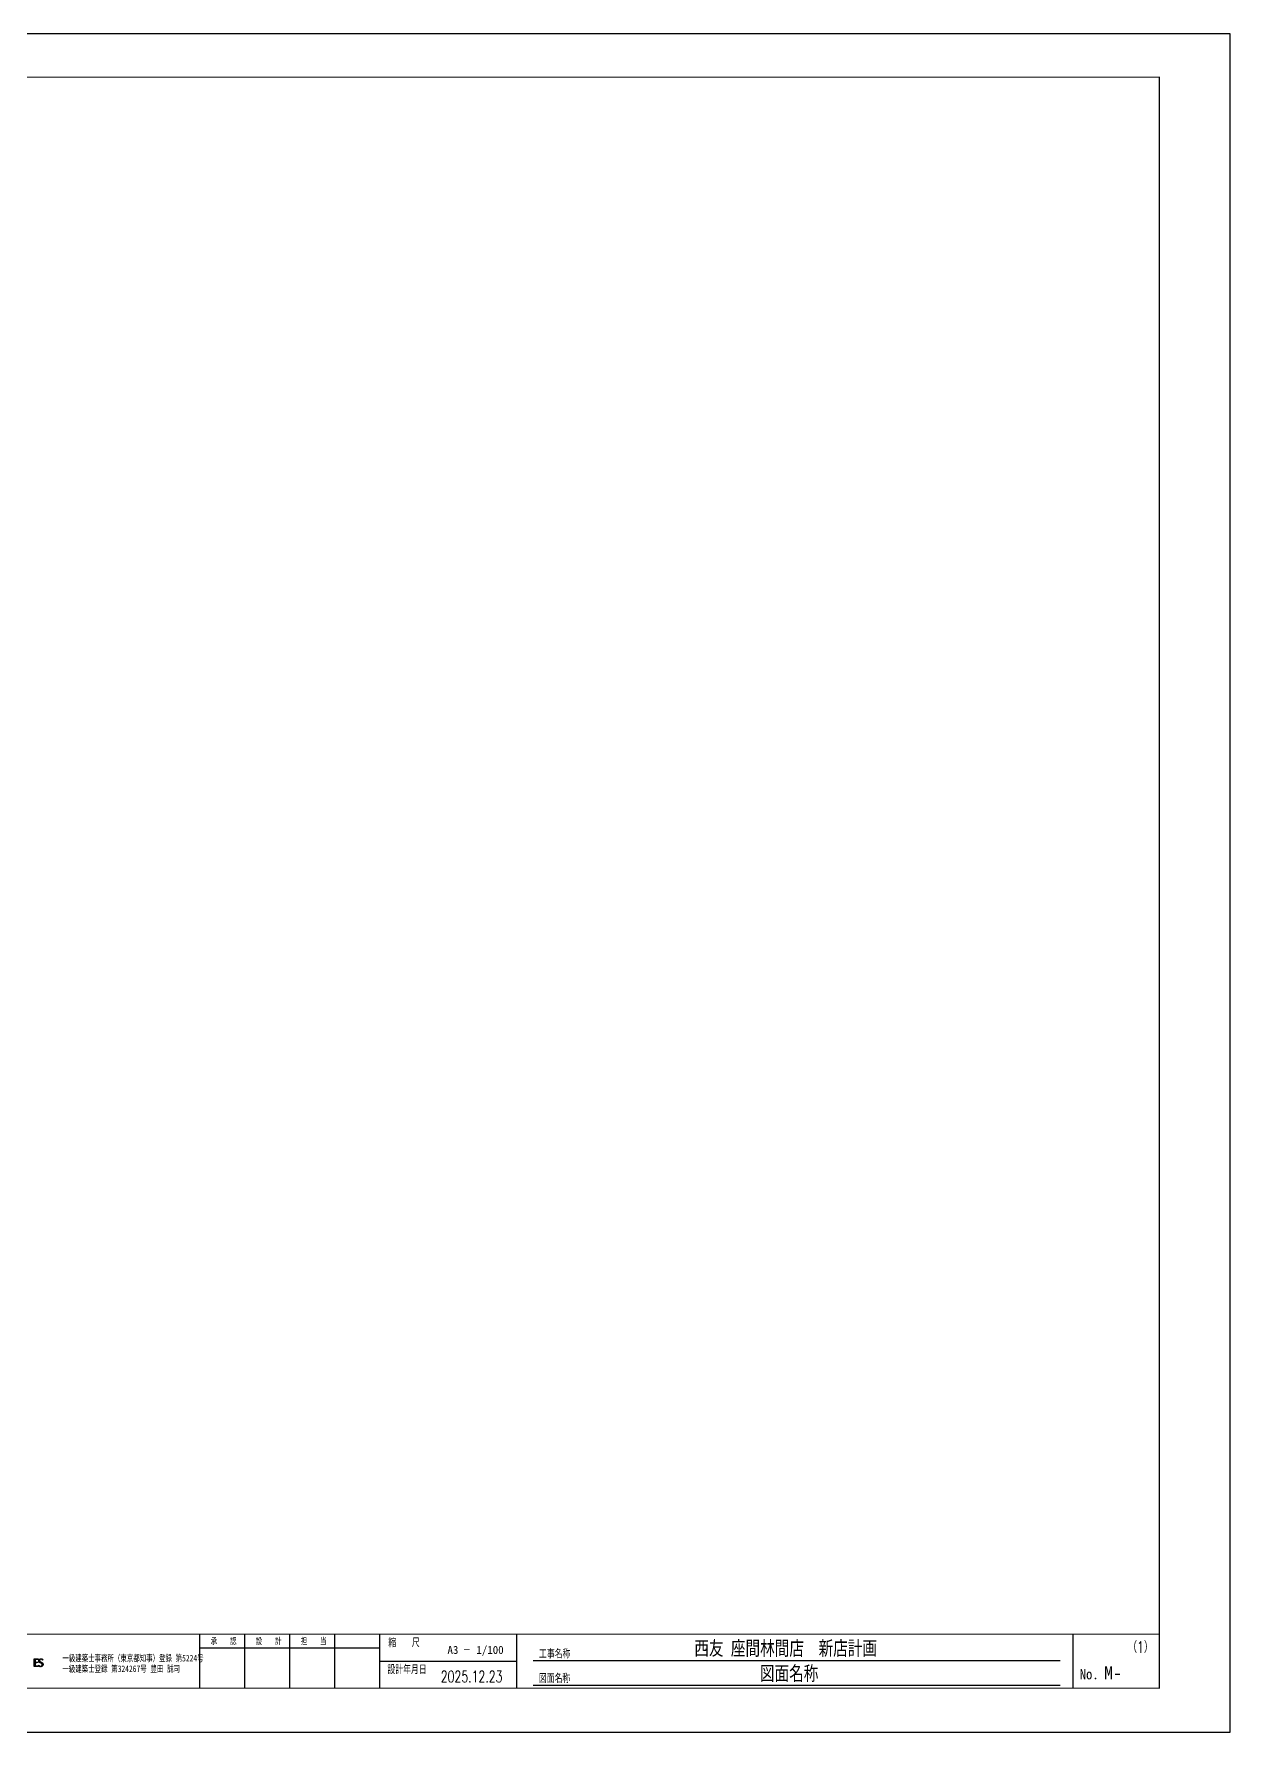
# Model space of a CAD drawing. Header units: millimetres. Extents: x 0 to 841, y 0 to 594.
# Drawn here: x 423 to 841, y 0 to 594 of the extents above; entities that cross this region are included whole.
import ezdxf
from ezdxf.enums import TextEntityAlignment as Align

# ---------------------------------------------------------------- set-up
doc = ezdxf.new("R2010")
doc.units = ezdxf.units.MM
doc.header["$LTSCALE"] = 0.2
doc.layers.get('Defpoints').update_dxf_attribs({"color": 40})
for name, color, linetype in [('A1_図中枠・表題欄', 7, 'Continuous'), ('A1_図面枠', 7, 'Continuous'), ('PTM', 3, 'Continuous'), ('枠内記述', 3, 'Continuous')]:
    doc.layers.add(name, color=color, linetype=linetype)
doc.styles.get("Standard").update_dxf_attribs({"font": 'simplex.shx', "width": 0.8, "height": 700, "bigfont": 'extfont2.shx'})
doc.styles.add('ゴシック', font='MS Gothic.ttf', dxfattribs={"height": 4})

# ---------------------------------------------------------------- blocks, each defined once
blk = doc.blocks.new('block森村-2')
at = {"color": 0, "linetype": 'Continuous'}
for p, q in [((10315, 975), (10375, 1036)), ((10315, 980), (10370, 1036)), ((10315, 985), (10365, 1036)), ((10315, 990), (10360, 1036)), ((10315, 995), (10355, 1036)), ((10315, 1000), (10350, 1036)), ((10315, 1005), (10345, 1036)), ((10315, 1010), (10340, 1036)), ((10315, 1015), (10335, 1036)), ((10315, 1020), (10330, 1036)), ((10315, 1025), (10325, 1036)), ((10315, 1030), (10320, 1036)), ((10315, 1035), (10315, 1036)), ((10315, 1036), (10466, 1036)), ((10315, 749), (10315, 1036)), ((10315, 970), (10351, 1007)), ((10315, 965), (10351, 1002)), ((10315, 960), (10351, 997)), ((10315, 955), (10351, 992)), ((10315, 950), (10351, 987)), ((10315, 946), (10351, 982)), ((10315, 941), (10351, 977)), ((10315, 936), (10351, 972)), ((10315, 931), (10351, 967)), ((10315, 926), (10351, 962)), ((10315, 921), (10351, 957)), ((10315, 916), (10351, 952)), ((10315, 911), (10351, 947)), ((10315, 906), (10351, 942)), ((10315, 901), (10351, 937)), ((10315, 896), (10351, 932)), ((10315, 891), (10351, 927)), ((10315, 886), (10351, 922)), ((10315, 881), (10352, 917)), ((10315, 876), (10353, 914)), ((10315, 871), (10356, 912)), ((10315, 851), (10376, 911)), ((10315, 856), (10371, 911)), ((10315, 861), (10366, 911)), ((10315, 866), (10361, 911)), ((10315, 846), (10351, 882)), ((10315, 841), (10351, 877)), ((10315, 836), (10351, 872)), ((10315, 831), (10351, 867)), ((10315, 826), (10351, 862)), ((10315, 821), (10351, 857)), ((10315, 816), (10351, 852)), ((10315, 811), (10351, 847)), ((10315, 806), (10351, 842)), ((10315, 801), (10351, 837)), ((10315, 796), (10351, 832)), ((10315, 791), (10351, 827)), ((10315, 786), (10351, 822)), ((10315, 781), (10351, 817)), ((10315, 776), (10351, 812)), ((10315, 771), (10351, 807)), ((10315, 766), (10351, 802)), ((10315, 761), (10351, 797)), ((10315, 756), (10351, 792)), ((10315, 751), (10351, 787)), ((10468, 749), (10315, 749)), ((10318, 749), (10351, 782)), ((10323, 749), (10351, 777)), ((10328, 749), (10352, 773)), ((10333, 749), (10353, 769)), ((10337, 749), (10356, 767)), ((10342, 749), (10360, 766)), ((10347, 749), (10365, 766)), ((10352, 1011), (10351, 1011)), ((10351, 1011), (10351, 919)), ((10351, 919), (10351, 918)), ((10351, 918), (10351, 918)), ((10351, 918), (10351, 917)), ((10351, 917), (10352, 917)), ((10352, 885), (10351, 883)), ((10351, 883), (10351, 773)), ((10351, 773), (10351, 773)), ((10351, 773), (10351, 773)), ((10351, 773), (10352, 772)), ((10353, 1012), (10352, 1012)), ((10352, 1012), (10352, 1011)), ((10352, 917), (10352, 916)), ((10352, 916), (10352, 915)), ((10352, 915), (10353, 914)), ((10353, 888), (10352, 886)), ((10352, 886), (10352, 885)), ((10352, 772), (10352, 772)), ((10352, 772), (10352, 771)), ((10352, 771), (10353, 770)), ((10352, 749), (10370, 766)), ((10354, 1013), (10353, 1012)), ((10353, 914), (10354, 913)), ((10354, 889), (10353, 888)), ((10353, 770), (10353, 769)), ((10353, 769), (10354, 769)), ((10355, 1014), (10354, 1013)), ((10354, 913), (10355, 912)), ((10355, 890), (10354, 889)), ((10354, 769), (10355, 768)), ((10357, 1015), (10355, 1014)), ((10355, 912), (10357, 912)), ((10356, 891), (10355, 890)), ((10355, 768), (10357, 767)), ((10357, 892), (10356, 891)), ((10359, 1016), (10357, 1015)), ((10357, 912), (10358, 911)), ((10358, 892), (10357, 892)), ((10357, 767), (10359, 767)), ((10357, 749), (10375, 766)), ((10358, 911), (10361, 911)), ((10359, 893), (10358, 892)), ((10361, 1016), (10359, 1016)), ((10360, 893), (10359, 893)), ((10359, 767), (10361, 766)), ((10361, 893), (10360, 893)), ((10361, 1016), (10380, 1036)), ((10363, 1017), (10361, 1016)), ((10361, 911), (10456, 911)), ((10361, 894), (10361, 893)), ((10456, 894), (10361, 894)), ((10361, 766), (10468, 766)), ((10362, 749), (10380, 766)), ((10366, 1018), (10363, 1017)), ((10363, 894), (10381, 911)), ((10369, 1018), (10366, 1018)), ((10367, 1018), (10385, 1036)), ((10367, 749), (10385, 766)), ((10368, 894), (10386, 911)), ((10372, 1018), (10369, 1018)), ((10466, 1018), (10372, 1018)), ((10372, 749), (10390, 766)), ((10373, 1018), (10390, 1036)), ((10373, 894), (10391, 911)), ((10377, 749), (10395, 766)), ((10378, 1018), (10395, 1036)), ((10378, 894), (10396, 911)), ((10382, 749), (10400, 766)), ((10383, 1018), (10400, 1036)), ((10383, 894), (10401, 911)), ((10387, 749), (10405, 766)), ((10388, 1018), (10405, 1036)), ((10388, 894), (10405, 911)), ((10392, 749), (10410, 766)), ((10393, 1018), (10410, 1036)), ((10393, 894), (10410, 911)), ((10397, 749), (10415, 766)), ((10398, 1018), (10415, 1036)), ((10398, 894), (10415, 911)), ((10402, 749), (10420, 766)), ((10403, 1018), (10420, 1036)), ((10403, 894), (10420, 911)), ((10407, 749), (10425, 766)), ((10408, 1018), (10425, 1036)), ((10408, 894), (10425, 911)), ((10412, 749), (10430, 766)), ((10413, 1018), (10430, 1036)), ((10413, 894), (10430, 911)), ((10417, 749), (10435, 766)), ((10418, 1018), (10435, 1036)), ((10418, 894), (10435, 911)), ((10422, 749), (10440, 766)), ((10423, 1018), (10440, 1036)), ((10423, 894), (10440, 911)), ((10427, 749), (10445, 766)), ((10428, 1018), (10445, 1036)), ((10428, 894), (10445, 911)), ((10432, 749), (10450, 766)), ((10433, 1018), (10450, 1036)), ((10433, 894), (10450, 911)), ((10437, 749), (10455, 766)), ((10438, 1018), (10455, 1036)), ((10438, 894), (10455, 911)), ((10442, 749), (10460, 766)), ((10443, 1018), (10460, 1036)), ((10443, 894), (10456, 907)), ((10447, 749), (10465, 766)), ((10448, 1018), (10465, 1036)), ((10448, 894), (10456, 902)), ((10452, 1018), (10466, 1031)), ((10452, 749), (10468, 764)), ((10453, 894), (10456, 897)), ((10456, 911), (10456, 894)), ((10457, 1018), (10466, 1026)), ((10457, 749), (10468, 759)), ((10462, 1018), (10466, 1021)), ((10462, 749), (10468, 754)), ((10466, 1036), (10466, 1018)), ((10467, 749), (10468, 749)), ((10468, 766), (10468, 749)), ((10480, 766), (10486, 797)), ((10480, 766), (10498, 785)), ((10485, 762), (10480, 766)), ((10481, 772), (10496, 787)), ((10482, 779), (10493, 789)), ((10483, 785), (10491, 792)), ((10483, 764), (10501, 782)), ((10485, 791), (10488, 794)), ((10485, 762), (10503, 780)), ((10491, 758), (10485, 762)), ((10486, 797), (10491, 791)), ((10488, 964), (10562, 1038)), ((10488, 959), (10526, 997)), ((10488, 954), (10522, 988)), ((10488, 949), (10520, 981)), ((10488, 944), (10519, 975)), ((10488, 961), (10489, 968)), ((10488, 954), (10488, 961)), ((10488, 947), (10488, 954)), ((10489, 940), (10488, 947)), ((10488, 760), (10506, 777)), ((10489, 970), (10557, 1038)), ((10489, 968), (10490, 974)), ((10489, 940), (10519, 970)), ((10491, 934), (10489, 940)), ((10490, 974), (10492, 980)), ((10490, 936), (10519, 965)), ((10491, 977), (10551, 1037)), ((10491, 932), (10519, 960)), ((10493, 928), (10491, 934)), ((10491, 791), (10496, 786)), ((10491, 758), (10509, 775)), ((10497, 754), (10491, 758)), ((10492, 980), (10494, 986)), ((10493, 984), (10544, 1035)), ((10493, 929), (10520, 956)), ((10496, 922), (10493, 928)), ((10494, 986), (10496, 992)), ((10494, 925), (10521, 952)), ((10494, 756), (10511, 773)), ((10496, 992), (10499, 997)), ((10496, 922), (10522, 948)), ((10499, 917), (10496, 922)), ((10496, 786), (10502, 781)), ((10497, 993), (10537, 1032)), ((10497, 754), (10514, 771)), ((10503, 751), (10497, 754)), ((10498, 919), (10524, 945)), ((10499, 997), (10502, 1002)), ((10503, 912), (10499, 917)), ((10500, 916), (10526, 942)), ((10500, 752), (10517, 769)), ((10502, 1002), (10505, 1006)), ((10502, 913), (10528, 939)), ((10502, 781), (10507, 777)), ((10507, 907), (10503, 912)), ((10509, 748), (10503, 751)), ((10504, 1005), (10525, 1026)), ((10504, 910), (10530, 936)), ((10504, 750), (10520, 767)), ((10505, 1006), (10508, 1011)), ((10507, 908), (10532, 933)), ((10512, 902), (10507, 907)), ((10507, 777), (10512, 772)), ((10507, 749), (10523, 765)), ((10508, 1011), (10512, 1015)), ((10509, 905), (10535, 931)), ((10516, 745), (10509, 748)), ((10511, 747), (10526, 763)), ((10512, 1015), (10516, 1018)), ((10512, 903), (10538, 929)), ((10518, 898), (10512, 902)), ((10512, 772), (10518, 768)), ((10514, 901), (10541, 927)), ((10514, 746), (10530, 761)), ((10516, 1018), (10520, 1022)), ((10522, 743), (10516, 745)), ((10517, 898), (10544, 925)), ((10524, 894), (10518, 898)), ((10518, 768), (10523, 765)), ((10518, 744), (10533, 760)), ((10520, 979), (10519, 976)), ((10519, 976), (10519, 974)), ((10519, 974), (10519, 971)), ((10519, 971), (10519, 969)), ((10519, 969), (10519, 966)), ((10519, 966), (10519, 964)), ((10519, 964), (10519, 961)), ((10519, 961), (10519, 958)), ((10519, 958), (10520, 955)), ((10520, 1022), (10523, 1025)), ((10521, 983), (10520, 981)), ((10520, 981), (10520, 979)), ((10520, 955), (10521, 953)), ((10520, 896), (10547, 923)), ((10522, 988), (10521, 986)), ((10521, 986), (10521, 983)), ((10521, 953), (10522, 950)), ((10523, 991), (10522, 988)), ((10522, 950), (10523, 947)), ((10522, 743), (10537, 758)), ((10529, 741), (10522, 743)), ((10523, 1025), (10527, 1027)), ((10524, 993), (10523, 991)), ((10523, 947), (10524, 944)), ((10523, 894), (10550, 922)), ((10523, 765), (10529, 761)), ((10526, 996), (10524, 993)), ((10524, 944), (10525, 942)), ((10531, 889), (10524, 894)), ((10525, 942), (10527, 940)), ((10525, 742), (10541, 757)), ((10527, 998), (10526, 996)), ((10526, 892), (10554, 920)), ((10527, 1027), (10531, 1030)), ((10529, 1001), (10527, 998)), ((10527, 940), (10528, 938)), ((10528, 938), (10530, 936)), ((10531, 1004), (10529, 1001)), ((10529, 890), (10557, 918)), ((10529, 761), (10535, 759)), ((10529, 741), (10545, 756)), ((10535, 740), (10529, 741)), ((10530, 936), (10532, 934)), ((10531, 1030), (10535, 1032)), ((10533, 1007), (10531, 1004)), ((10536, 886), (10531, 889)), ((10532, 934), (10534, 932)), ((10532, 888), (10560, 917)), ((10536, 1010), (10533, 1007)), ((10534, 932), (10537, 930)), ((10534, 740), (10549, 756)), ((10535, 1032), (10539, 1033)), ((10535, 887), (10564, 915)), ((10535, 759), (10541, 757)), ((10542, 739), (10535, 740)), ((10539, 1013), (10536, 1010)), ((10541, 883), (10536, 886)), ((10537, 930), (10540, 928)), ((10538, 739), (10554, 755)), ((10539, 1033), (10543, 1035)), ((10542, 1016), (10539, 1013)), ((10539, 885), (10567, 914)), ((10540, 928), (10544, 925)), ((10546, 881), (10541, 883)), ((10541, 757), (10547, 756)), ((10546, 1018), (10542, 1016)), ((10542, 883), (10571, 912)), ((10542, 739), (10559, 755)), ((10549, 738), (10542, 739)), ((10543, 1035), (10548, 1036)), ((10544, 925), (10548, 923)), ((10545, 881), (10574, 910)), ((10550, 1021), (10546, 1018)), ((10550, 879), (10546, 881)), ((10547, 739), (10564, 756)), ((10547, 756), (10554, 755)), ((10548, 1036), (10553, 1037)), ((10548, 923), (10554, 920)), ((10548, 879), (10578, 909)), ((10549, 1020), (10568, 1039)), ((10556, 738), (10549, 738)), ((10555, 1022), (10550, 1021)), ((10554, 877), (10550, 879)), ((10552, 878), (10581, 907)), ((10552, 738), (10570, 756)), ((10553, 1037), (10558, 1038)), ((10554, 920), (10560, 917)), ((10557, 875), (10554, 877)), ((10554, 755), (10560, 755)), ((10560, 1024), (10555, 1022)), ((10555, 876), (10585, 906)), ((10566, 739), (10556, 738)), ((10557, 1023), (10573, 1039)), ((10560, 874), (10557, 875)), ((10557, 738), (10576, 758)), ((10558, 1038), (10564, 1039)), ((10559, 875), (10588, 904)), ((10565, 1025), (10560, 1024)), ((10560, 917), (10568, 913)), ((10563, 873), (10560, 874)), ((10560, 755), (10566, 756)), ((10562, 873), (10592, 903)), ((10562, 739), (10583, 760)), ((10565, 872), (10563, 873)), ((10564, 1025), (10578, 1039)), ((10564, 1039), (10570, 1039)), ((10571, 1026), (10565, 1025)), ((10567, 871), (10565, 872)), ((10566, 872), (10595, 901)), ((10566, 756), (10572, 757)), ((10575, 740), (10566, 739)), ((10570, 870), (10567, 871)), ((10567, 739), (10593, 764)), ((10568, 913), (10577, 909)), ((10569, 871), (10599, 900)), ((10570, 1026), (10583, 1039)), ((10570, 1039), (10577, 1039)), ((10571, 870), (10570, 870)), ((10577, 1025), (10571, 1026)), ((10576, 868), (10571, 870)), ((10572, 757), (10577, 758)), ((10573, 869), (10602, 898)), ((10573, 740), (10651, 817)), ((10574, 1025), (10587, 1038)), ((10583, 742), (10575, 740)), ((10576, 868), (10605, 897)), ((10582, 865), (10576, 868)), ((10577, 1039), (10581, 1039)), ((10583, 1024), (10577, 1025)), ((10577, 909), (10587, 905)), ((10577, 758), (10582, 760)), ((10579, 1025), (10591, 1037)), ((10579, 741), (10650, 812)), ((10580, 866), (10609, 895)), ((10581, 1039), (10586, 1038)), ((10590, 860), (10582, 865)), ((10582, 760), (10587, 762)), ((10583, 1024), (10596, 1037)), ((10589, 1022), (10583, 1024)), ((10583, 864), (10612, 893)), ((10591, 744), (10583, 742)), ((10586, 1038), (10590, 1038)), ((10586, 862), (10615, 891)), ((10586, 742), (10649, 806)), ((10587, 1023), (10599, 1035)), ((10587, 905), (10599, 900)), ((10587, 762), (10592, 764)), ((10594, 1019), (10589, 1022)), ((10589, 861), (10618, 889)), ((10590, 1038), (10596, 1036)), ((10590, 1021), (10603, 1034)), ((10598, 855), (10590, 860)), ((10598, 747), (10591, 744)), ((10592, 859), (10621, 887)), ((10592, 764), (10596, 766)), ((10593, 1019), (10607, 1033)), ((10593, 744), (10647, 799)), ((10600, 1015), (10594, 1019)), ((10595, 857), (10624, 885)), ((10596, 1036), (10601, 1035)), ((10596, 1017), (10610, 1031)), ((10596, 766), (10600, 769)), ((10598, 855), (10626, 883)), ((10606, 848), (10598, 855)), ((10605, 750), (10598, 747)), ((10599, 1016), (10614, 1030)), ((10599, 900), (10607, 896)), ((10605, 1011), (10600, 1015)), ((10600, 769), (10604, 772)), ((10601, 1035), (10607, 1033)), ((10601, 852), (10629, 880)), ((10601, 748), (10644, 791)), ((10602, 1013), (10617, 1028)), ((10604, 850), (10631, 878)), ((10604, 772), (10607, 775)), ((10605, 1011), (10620, 1026)), ((10611, 1006), (10605, 1011)), ((10611, 753), (10605, 750)), ((10606, 848), (10633, 875)), ((10613, 840), (10606, 848)), ((10607, 1033), (10612, 1031)), ((10607, 896), (10615, 892)), ((10607, 775), (10609, 779)), ((10608, 1009), (10623, 1025)), ((10609, 845), (10636, 872)), ((10609, 779), (10618, 793)), ((10611, 1007), (10626, 1022)), ((10616, 1001), (10611, 1006)), ((10611, 842), (10638, 869)), ((10617, 757), (10611, 753)), ((10612, 1031), (10618, 1028)), ((10612, 784), (10651, 823)), ((10612, 754), (10639, 780)), ((10613, 1004), (10629, 1020)), ((10613, 840), (10640, 866)), ((10619, 830), (10613, 840)), ((10615, 892), (10621, 887)), ((10615, 837), (10641, 863)), ((10616, 1002), (10632, 1018)), ((10621, 996), (10616, 1001)), ((10617, 833), (10643, 860)), ((10622, 761), (10617, 757)), ((10618, 1028), (10624, 1024)), ((10618, 999), (10635, 1016)), ((10618, 795), (10651, 828)), ((10618, 793), (10622, 807)), ((10619, 830), (10645, 856)), ((10622, 819), (10619, 830)), ((10620, 826), (10646, 853)), ((10620, 802), (10651, 832)), ((10621, 997), (10637, 1013)), ((10626, 990), (10621, 996)), ((10621, 887), (10627, 882)), ((10621, 822), (10647, 849)), ((10622, 818), (10648, 845)), ((10622, 813), (10649, 841)), ((10622, 808), (10650, 837)), ((10622, 807), (10622, 819)), ((10627, 766), (10622, 761)), ((10623, 994), (10639, 1010)), ((10624, 1024), (10629, 1020)), ((10625, 991), (10637, 1003)), ((10632, 984), (10626, 990)), ((10627, 882), (10632, 877)), ((10631, 770), (10627, 766)), ((10628, 989), (10635, 996)), ((10629, 1020), (10634, 1016)), ((10630, 986), (10633, 989)), ((10635, 775), (10631, 770)), ((10639, 1011), (10632, 984)), ((10632, 877), (10637, 871)), ((10634, 1016), (10639, 1011)), ((10638, 779), (10635, 775)), ((10637, 871), (10641, 865)), ((10641, 784), (10638, 779)), ((10641, 865), (10644, 858)), ((10643, 788), (10641, 784)), ((10645, 793), (10643, 788)), ((10644, 858), (10646, 852)), ((10647, 797), (10645, 793)), ((10646, 852), (10648, 845)), ((10648, 802), (10647, 797)), ((10648, 845), (10650, 837)), ((10649, 807), (10648, 802)), ((10650, 811), (10649, 807)), ((10650, 837), (10651, 830)), ((10651, 816), (10650, 811)), ((10651, 830), (10651, 825)), ((10651, 825), (10651, 821)), ((10651, 821), (10651, 816))]:
    blk.add_line(p, q, dxfattribs=at)

msp = doc.modelspace()

# ---------------------------------------------------------------- linework, layer by layer
at = {"layer": 'A1_図中枠・表題欄', "color": 0, "linetype": 'ByBlock', "lineweight": -2}
for p, q in [((480.58, 15.36), (480.58, 34.25)), ((496.32, 15.36), (496.32, 34.25)), ((512.06, 15.36), (512.06, 34.25)), ((527.8, 15.36), (527.8, 34.25)), ((543.54, 15.36), (543.54, 34.25)), ((591.46, 15.36), (591.46, 34.25)), ((786.14, 15.36), (786.14, 34.25)), ((480.58, 29.49), (543.54, 29.49)), ((543.54, 24.8), (591.46, 24.8)), ((597.16, 25.01), (781.6, 25.01)), ((597.16, 16.37), (781.6, 16.37))]:
    msp.add_line(p, q, dxfattribs=at)
at = {"layer": 'A1_図面枠', "linetype": 'ByBlock', "lineweight": -2, "const_width": 0.4}
msp.add_lwpolyline([(24.74, 578.86), (816.26, 578.86), (816.26, 15.36), (24.74, 15.36)], close=True, dxfattribs=at)
msp.add_lwpolyline([(24.74, 34.25), (816.26, 34.25)], dxfattribs=at)
at = {"layer": 'Defpoints'}
msp.add_lwpolyline([(0, 0), (841, 0), (841, 594), (0, 594)], close=True, dxfattribs=at)
at = {"layer": 'Defpoints', "linetype": 'Continuous', "lineweight": 0}
msp.add_lwpolyline([(0, 0), (841, 0), (841, 594), (0, 594)], close=True, dxfattribs=at)

# ---------------------------------------------------------------- block references
at = {"layer": 'PTM', "linetype": 'ByBlock', "lineweight": -2, "xscale": 0.009166666250000002, "yscale": 0.009166666250000002, "zscale": 0.009166666250000002}
msp.add_blockref('block森村-2', (328.13, 16.1), dxfattribs=at)

# ---------------------------------------------------------------- texts
at = {"layer": 'Defpoints', "color": 251, "linetype": 'ByBlock', "lineweight": -2, "style": 'ゴシック'}
msp.add_text('1/100', height=2.8, dxfattribs=at).set_placement((577.36, 27.33))
at = {"layer": 'Defpoints', "width": 0.7}
msp.add_text('（1）', height=4, dxfattribs=at).set_placement((809.68, 29.72), align=Align.MIDDLE_CENTER)
at = {"layer": 'Defpoints', "color": 251, "linetype": 'ByBlock', "lineweight": -2, "style": 'ゴシック', "width": 0.75}
msp.add_text('図面名称', height=5, dxfattribs=at).set_placement((686.76, 20.55), align=Align.MIDDLE_CENTER)
at = {"layer": '枠内記述', "linetype": 'ByBlock', "lineweight": -2, "style": 'ゴシック'}
for s, height, width, p in [('承\u3000\u3000認', 2.3, 0.7, (484.42, 30.7)), ('設\u3000\u3000計', 2.3, 0.7, (500.16, 30.7)), ('担\u3000\u3000当', 2.3, 0.7, (515.9, 30.7)), ('縮\u3000\u3000尺', 2.8, 0.7, (546.54, 30)), ('一級建築士事務所（東京都知事）登録 第5224号', 2.3, 0.7, (432.53, 24.69)), ('設計年月日', 2.8, 0.7, (546.25, 20.59)), ('一級建築士登録 第324267号 豊田 誠司', 2.3, 0.7, (432.53, 20.99)), ('No.', 3.6, 0.9, (788.43, 18.44))]:
    msp.add_text(s, height=height, dxfattribs=dict(at, width=width)).set_placement(p)
msp.add_text('A3', height=2.8, dxfattribs=at).set_placement((567.24, 27.33))
for s, height, width, p in [('西友 座間林間店\u3000新店計画', 5, 0.75, (685.56, 29.42)), ('工事名称', 2.8, 0.7, (604.75, 27.56)), ('図面名称', 2.8, 0.7, (604.7, 18.98))]:
    msp.add_text(s, height=height, dxfattribs=dict(at, width=width)).set_placement(p, align=Align.MIDDLE)
at = {"layer": '枠内記述', "linetype": 'ByBlock', "lineweight": -2, "style": 'ゴシック', "width": 0.7}
msp.add_text('－', height=2.8, dxfattribs=at).set_placement((574, 28.86), align=Align.MIDDLE_CENTER)
at = {"layer": '枠内記述', "width": 0.7}
msp.add_text('2025.12.23', height=4, dxfattribs=at).set_placement((575.68, 19.42), align=Align.MIDDLE_CENTER)
at = {"layer": '枠内記述', "style": 'ゴシック'}
msp.add_text('M-', height=4.6, dxfattribs=at).set_placement((796.96, 18.44))

doc.saveas('drawing.dxf')
